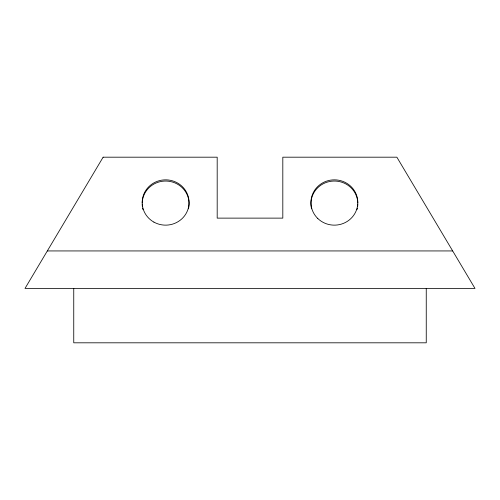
<?xml version="1.0" encoding="UTF-8"?>
<svg xmlns="http://www.w3.org/2000/svg" width="500" height="500" viewBox="0 0 500 500"><rect width="100%" height="100%" fill="white"/><g stroke="black" fill="none" stroke-linecap="round" stroke-linejoin="round"><path stroke-width="0.75" d="M47.319 250.938L452.681 250.938M426.25 288.438L426.25 342.812L73.75 342.812L73.75 288.438M142.988 209.562A23.438 22.656 0 0 1 142.637 208.125M142.387 206.656A23.438 22.656 0 0 1 142.2 204.431M142.2 202.963A23.438 22.656 0 0 1 168.681 181.238A23.438 22.656 0 0 1 188.45 208.844M357.8 204.431A23.438 22.656 0 0 1 357.612 206.656M357.362 208.125A23.438 22.656 0 0 1 357.013 209.562M311.55 208.844A23.438 22.656 0 0 1 331.319 181.238A23.438 22.656 0 0 1 357.8 202.963M103.125 157.188L25 288.438L475 288.438L396.875 157.188L282.812 157.188L282.812 218.125L217.188 218.125L217.188 157.188L103.125 157.188M317.8 218.512A23.438 22.656 0 0 0 357.013 208.356A23.438 22.656 0 0 0 328.306 180.613A23.438 22.656 0 0 0 317.8 218.512M153.906 222.113A23.438 22.656 0 0 0 189.062 202.494A23.438 22.656 0 0 0 153.906 182.875A23.438 22.656 0 0 0 153.906 222.113"/></g></svg>
